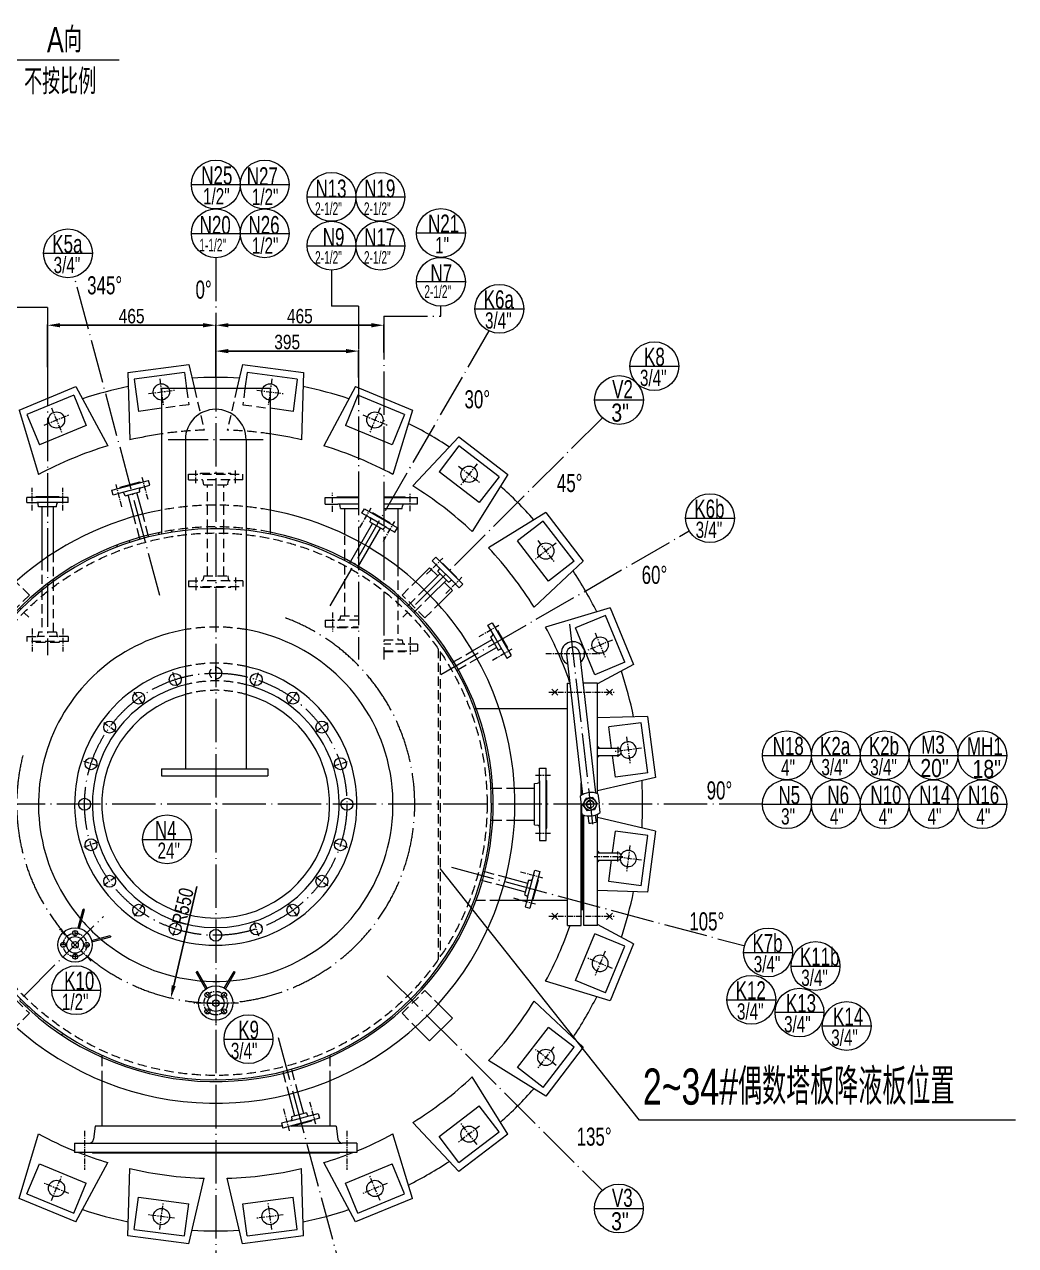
# Model space of a CAD drawing. Header units: millimetres. Extents: x 8160 to 405605, y -30951 to 80400.
# Drawn here: x 32843 to 38322, y 1415 to 8169 of the extents above; entities that cross this region are included whole.
import ezdxf

# ---------------------------------------------------------------- set-up
doc = ezdxf.new("R2010")
doc.units = ezdxf.units.MM
for name, pattern in [('ACAD_ISO04W100', [30.5, 24, -3, 0.5, -3]), ('CENTER', [50.8, 31.75, -6.35, 6.35, -6.35]), ('HIDDEN', [9.525, 6.35, -3.175])]:
    doc.linetypes.add(name, pattern=pattern)
doc.layers.get('0').update_dxf_attribs({"lineweight": 13})
doc.layers.get('Defpoints').update_dxf_attribs({"lineweight": 13})
for name, color, linetype, lineweight in [('bh', 7, 'Continuous', 13), ('CENTER', 1, 'CENTER', 13), ('DIM', 7, 'Continuous', 13), ('HIDDEN', 6, 'HIDDEN', 13), ('narrow', 21, 'Continuous', 13), ('PROFILE', 4, 'Continuous', 15), ('SEE', 2, 'Continuous', 13)]:
    doc.layers.add(name, color=color, linetype=linetype, lineweight=lineweight)
doc.styles.add('HZDX', font='tcc_simp.shx', dxfattribs={"width": 0.8, "height": 80, "bigfont": 'hzdx.shx'})
doc.styles.add('TCC', font='tcc_simp.shx', dxfattribs={"width": 0.75, "bigfont": 'tcc_hzdx.shx'})
doc.dimstyles.new('uni', dxfattribs={"dimtxt": 90, "dimasz": 70, "dimexe": 5, "dimexo": 0.625, "dimgap": 10, "dimtad": 1, "dimdec": 0, "dimdsep": 46, "dimtxsty": 'HZDX', "dimcen": 2.5, "dimadec": 0, "dimazin": 0, "dimtfac": 1, "dimtdec": 0, "dimtmove": 0, "dimatfit": 3, "dimfxl": 0, "dimarcsym": 0})

# ---------------------------------------------------------------- blocks, each defined once
blk = doc.blocks.new('*D693')
at = {"layer": 'Defpoints', "color": 0}
for p in [(33900.2, 3856.2), (33652.1, 2784.6)]:
    blk.add_point(p, dxfattribs=at)
at = {"layer": 'DIM', "color": 0, "lineweight": -2}
blk.add_line((33794.9, 3401.2), (33667.9, 2852.8), dxfattribs=at)
at = {"layer": 'DIM', "color": 0}
blk.add_solid([(33656.5, 2855.4), (33679.3, 2850.1), (33652.1, 2784.6)], dxfattribs=at)
at = {"layer": 'DIM', "color": 0, "insert": (33718.1, 3291.4), "char_height": 80, "attachment_point": 5, "rotation": 76.96446, "style": 'HZDX'}
blk.add_mtext('R550', dxfattribs=at)
blk = doc.blocks.new('*D694')
at = {"layer": 'Defpoints', "color": 0}
for p in [(34690.2, 6362), (33900.2, 6216.2), (34690.2, 6216.2)]:
    blk.add_point(p, dxfattribs=at)
at = {"layer": 'DIM', "color": 0, "lineweight": -2}
for p, q in [((33900.2, 6216.8), (33900.2, 6367)), ((33970.2, 6362), (34620.2, 6362)), ((34690.2, 6216.8), (34690.2, 6367))]:
    blk.add_line(p, q, dxfattribs=at)
at = {"layer": 'DIM', "color": 0}
for points in [[(33970.2, 6373.7), (33970.2, 6350.4), (33900.2, 6362)], [(34620.2, 6373.7), (34620.2, 6350.4), (34690.2, 6362)]]:
    blk.add_solid(points, dxfattribs=at)
at = {"layer": 'DIM', "color": 0, "insert": (34295.2, 6412), "char_height": 80, "attachment_point": 5, "style": 'HZDX'}
blk.add_mtext('395', dxfattribs=at)
blk = doc.blocks.new('*D695')
at = {"layer": 'Defpoints', "color": 0}
for p in [(34830.2, 6505.1), (34830.2, 6353.1), (33900.2, 6216.8)]:
    blk.add_point(p, dxfattribs=at)
at = {"layer": 'DIM', "color": 0, "lineweight": -2}
for p, q in [((33900.2, 6217.5), (33900.2, 6510.1)), ((33970.2, 6505.1), (34760.2, 6505.1)), ((34830.2, 6353.7), (34830.2, 6510.1))]:
    blk.add_line(p, q, dxfattribs=at)
at = {"layer": 'DIM', "color": 0}
for points in [[(33970.2, 6516.8), (33970.2, 6493.4), (33900.2, 6505.1)], [(34760.2, 6516.8), (34760.2, 6493.4), (34830.2, 6505.1)]]:
    blk.add_solid(points, dxfattribs=at)
at = {"layer": 'DIM', "color": 0, "insert": (34365.2, 6555.1), "char_height": 80, "attachment_point": 5, "style": 'HZDX'}
blk.add_mtext('465', dxfattribs=at)
blk = doc.blocks.new('*D696')
at = {"layer": 'Defpoints', "color": 0}
for p in [(32970.2, 6505.1), (32970.2, 6272.8), (33900.2, 6217.5)]:
    blk.add_point(p, dxfattribs=at)
at = {"layer": 'DIM', "color": 0, "lineweight": -2}
for p, q in [((32970.2, 6273.4), (32970.2, 6510.1)), ((33830.2, 6505.1), (33040.2, 6505.1)), ((33900.2, 6218.1), (33900.2, 6510.1))]:
    blk.add_line(p, q, dxfattribs=at)
at = {"layer": 'DIM', "color": 0}
for points in [[(33040.2, 6516.8), (33040.2, 6493.4), (32970.2, 6505.1)], [(33830.2, 6516.8), (33830.2, 6493.4), (33900.2, 6505.1)]]:
    blk.add_solid(points, dxfattribs=at)
at = {"layer": 'DIM', "color": 0, "insert": (33435.2, 6555.1), "char_height": 80, "attachment_point": 5, "style": 'HZDX'}
blk.add_mtext('465', dxfattribs=at)

msp = doc.modelspace()

# ---------------------------------------------------------------- hatches: boundary and pattern name
at = {"layer": 'bh'}
for points in [[(36010.2, 4165.5), (36010.2, 4176.4), (36021.8, 4165.5)], [(36010.2, 4125.5), (36010.2, 4114.5), (36021.8, 4125.5)], [(36010.2, 3587), (36010.2, 3597.9), (36021.8, 3587)], [(36010.2, 3547), (36010.2, 3536), (36021.8, 3547)]]:
    msp.add_hatch(color=7, dxfattribs=at).paths.add_polyline_path(points)

# ---------------------------------------------------------------- linework, layer by layer
at = {"color": 7}
msp.add_line((32793.2, 7972.7), (33365.8, 7972.7), dxfattribs=at)
at = {"layer": 'bh', "color": 7}
for p, q in [((36021.8, 4165.5), (36010.2, 4176.4)), ((36021.8, 4125.5), (36010.2, 4114.5)), ((36021.8, 3587), (36010.2, 3597.9)), ((36021.8, 3547), (36010.2, 3536))]:
    msp.add_line(p, q, dxfattribs=at)
at = {"layer": 'CENTER', "color": 7, "linetype": 'ACAD_ISO04W100', "ltscale": 10}
for p, q in [((33900.2, 6878.6), (33900.2, 833.8)), ((33591, 5010.1), (33118, 6775.6)), ((34540.4, 6810), (34540.4, 6610.6)), ((32970.2, 6602.8), (32408.7, 6602.8)), ((32970.2, 6602.8), (32970.2, 4681.4)), ((34690.2, 6610.6), (34540.4, 6610.6)), ((34690.2, 6610.6), (34690.2, 4657.2)), ((34830.2, 6554.9), (34830.2, 4657.2)), ((34830.2, 6554.9), (35145, 6554.9)), ((35145, 6554.9), (35145, 6610.3)), ((34533.5, 4953.1), (35411.4, 6473.7)), ((31763.1, 5993.4), (32866.2, 4890.2)), ((36037.4, 5993.4), (34934.2, 4890.2)), ((34163.2, 5872.2), (33637.3, 5872.2)), ((35143.8, 4574.2), (36517.7, 5367.4)), ((35856.1, 4852.6), (35982.6, 3745.2)), ((36922.6, 3856.2), (30877.8, 3856.2)), ((35202.8, 3507.2), (36819.6, 3074)), ((31763.1, 1719.1), (33279.1, 3235.1)), ((34848.6, 2907.8), (36037.4, 1719.1)), ((34246, 2565.8), (34682.5, 936.8))]:
    msp.add_line(p, q, dxfattribs=at)
at = {"layer": 'CENTER', "color": 7}
for p, q in [((33527.6, 6127), (33672.4, 6146.1)), ((33590.5, 6208.9), (33609.5, 6064.2)), ((34128.1, 6146.1), (34272.8, 6127)), ((34210, 6208.9), (34190.9, 6064.2)), ((32992.1, 6048.6), (33048, 5913.7)), ((34808.3, 6048.6), (34752.5, 5913.7)), ((32952.6, 5953.2), (33087.5, 6009.1)), ((34713, 6009.1), (34847.8, 5953.2)), ((33790.2, 5632.1), (33790.2, 5702.6)), ((34010.2, 5632.1), (34010.2, 5702.6)), ((35242.5, 5725.4), (35358.3, 5636.5)), ((35344.8, 5738.8), (35255.9, 5623)), ((32885.2, 5480.3), (32885.2, 5606.3)), ((33055.2, 5480.3), (33055.2, 5606.3)), ((33381.6, 5501.8), (33349, 5623.5)), ((33526.5, 5540.6), (33493.9, 5662.3)), ((34545.2, 5472.6), (34545.2, 5577.5)), ((34975.2, 5476.8), (34975.2, 5577.5)), ((34697.1, 5386.5), (34760.1, 5495.6)), ((34827, 5311.5), (34890, 5420.6)), ((35782.8, 5300.8), (35667, 5211.9)), ((35680.5, 5314.3), (35769.4, 5198.5)), ((35066, 5128.1), (35155.2, 5217.2)), ((33790.2, 5110.3), (33790.2, 5039.8)), ((34010.2, 5110.3), (34010.2, 5039.8)), ((35172.1, 5022), (35261.2, 5111.2)), ((34545.2, 4917.2), (34545.2, 4812.2)), ((32885.2, 4827.5), (32885.2, 4701.5)), ((33055.2, 4827.5), (33055.2, 4701.5)), ((35355.5, 4783), (35464.6, 4846)), ((35997.2, 4803.8), (36053.1, 4669)), ((34975.2, 4780.4), (34975.2, 4679.7)), ((36092.6, 4764.3), (35957.7, 4708.5)), ((35430.5, 4653.1), (35539.6, 4716.1)), ((35724.7, 4689.9), (36024.7, 4689.9)), ((33900.2, 4541.9), (33900.2, 4622)), ((33688.3, 4508.4), (33663.6, 4584.5)), ((34112.1, 4508.4), (34136.9, 4584.5)), ((33497.2, 4411), (33450.1, 4475.7)), ((34303.3, 4411), (34350.3, 4475.7)), ((35740.7, 4476.2), (36102.9, 4476.2)), ((33345.5, 4259.3), (33280.7, 4306.3)), ((34455, 4259.3), (34519.7, 4306.3)), ((36171, 4228.8), (36190.1, 4084.1)), ((36252.9, 4166), (36108.2, 4146.9)), ((36122.2, 4173), (36122.2, 4117.9)), ((33248.1, 4068.1), (33171.9, 4092.9)), ((34552.4, 4068.1), (34628.5, 4092.9)), ((35668.7, 4016.2), (35751.4, 4016.2)), ((33214.5, 3856.2), (33134.5, 3856.2)), ((34585.9, 3856.2), (34666, 3856.2)), ((35945, 3853.2), (35994.7, 3859.3)), ((35668.7, 3696.2), (35751.4, 3696.2)), ((33248.1, 3644.3), (33171.9, 3619.6)), ((34552.4, 3644.3), (34628.5, 3619.6)), ((36122.2, 3539.4), (36122.2, 3594.6)), ((36190.1, 3628.4), (36171, 3483.6)), ((35991.4, 3567), (36149.8, 3567)), ((36252.9, 3546.5), (36108.2, 3565.5)), ((33345.5, 3453.2), (33280.7, 3406.1)), ((34455, 3453.2), (34519.7, 3406.1)), ((35584.6, 3482.5), (35706.3, 3449.9)), ((35545.8, 3337.6), (35667.5, 3305)), ((33497.2, 3301.5), (33450.1, 3236.7)), ((34303.3, 3301.5), (34350.3, 3236.7)), ((33688.3, 3204.1), (33663.6, 3127.9)), ((34112.1, 3204.1), (34136.9, 3127.9)), ((35740.7, 3236.2), (36102.9, 3236.2)), ((33211.8, 2989), (33033, 3167.8)), ((33122.4, 3126.7), (33122.4, 3162)), ((33900.2, 3170.5), (33900.2, 3090.5)), ((33074.1, 3078.4), (33038.8, 3078.4)), ((33170.7, 3078.4), (33206, 3078.4)), ((36053.1, 3043.5), (35997.2, 2908.6)), ((33122.4, 3030.1), (33122.4, 2994.8)), ((36092.6, 2948.1), (35957.7, 3004)), ((33900.2, 2882.7), (33900.2, 2629.8)), ((33866.1, 2790.4), (33841.1, 2815.3)), ((33934.4, 2790.4), (33959.3, 2815.3)), ((34026.7, 2756.2), (33773.8, 2756.2)), ((33866.1, 2722.1), (33841.1, 2697.1)), ((33934.4, 2722.1), (33959.3, 2697.1)), ((35782.8, 2411.6), (35667, 2500.5)), ((35769.4, 2514), (35680.5, 2398.2)), ((34273.9, 2171.8), (34306.5, 2050.1)), ((34418.8, 2210.6), (34451.4, 2088.9)), ((33175.2, 2049.7), (33175.2, 1834.3)), ((34625.2, 2049.7), (34625.2, 1834.3)), ((35358.3, 2075.9), (35242.5, 1987.1)), ((35344.8, 1973.6), (35255.9, 2089.4)), ((33087.5, 1703.4), (32952.6, 1759.2)), ((32992.1, 1663.9), (33048, 1798.7)), ((34847.8, 1759.2), (34713, 1703.4)), ((34808.3, 1663.9), (34752.5, 1798.7)), ((33590.5, 1503.5), (33609.5, 1648.3)), ((34210, 1503.5), (34190.9, 1648.3)), ((33672.4, 1566.4), (33527.6, 1585.4)), ((34272.8, 1585.4), (34128.1, 1566.4))]:
    msp.add_line(p, q, dxfattribs=at)
at = {"layer": 'CENTER', "color": 7, "linetype": 'ACAD_ISO04W100', "ltscale": 10}
msp.add_circle((33900.2, 3856.2), 725, dxfattribs=at)
at = {"layer": 'CENTER', "color": 7}
for centre in [(33122.4, 3078.4), (33900.2, 2756.2)]:
    msp.add_circle(centre, 65, dxfattribs=at)
at = {"layer": 'CENTER', "color": 7, "linetype": 'ACAD_ISO04W100', "ltscale": 10}
msp.add_arc((33900.2, 3856.2), 1100, 165.81957, 69.51268, dxfattribs=at)
at = {"layer": 'HIDDEN', "color": 7, "ltscale": 8}
for p, q in [((33738.8, 6154.9), (33750.6, 6065.6)), ((33782.7, 6154.9), (33836.7, 5925.2)), ((34017.7, 6154.9), (33963.8, 5925.2)), ((34061.6, 6154.9), (34049.9, 6065.6)), ((33750.6, 6065.6), (33600.2, 6045.8)), ((34049.9, 6065.6), (34200.2, 6045.8)), ((33750.2, 5682.2), (34050.2, 5682.2)), ((33750.2, 5650.2), (33750.2, 5682.2)), ((33816.2, 5686.2), (33984.2, 5686.2)), ((33816.2, 5682.2), (33816.2, 5686.2)), ((33984.2, 5682.2), (33984.2, 5686.2)), ((34050.2, 5650.2), (34050.2, 5682.2)), ((33750.2, 5650.2), (33821.4, 5650.2)), ((33979.1, 5650.2), (33821.4, 5650.2)), ((33833.7, 5622.2), (33831.3, 5641.4)), ((33833.7, 5622.2), (33966.8, 5622.2)), ((33855.2, 5379.6), (33855.2, 5622.2)), ((33945.2, 5379.6), (33945.2, 5622.2)), ((33966.8, 5622.2), (33969.1, 5641.4)), ((34050.2, 5650.2), (33979.1, 5650.2)), ((33479.1, 5331.3), (33448, 5447.2)), ((33527.4, 5344.2), (33496.3, 5460.1)), ((33855.2, 5120.2), (33855.2, 5379.6)), ((33945.2, 5120.2), (33945.2, 5379.6)), ((34614.2, 5213.9), (34614.2, 5348.2)), ((32938.2, 5201.7), (32938.2, 5051.1)), ((33002.2, 5245.2), (33002.2, 5099.9)), ((34614.2, 4897.6), (34614.2, 5202.6)), ((34906.2, 5169.1), (34906.2, 5014.3)), ((32869.8, 5012.5), (32795.3, 5087)), ((33002.2, 5087.5), (33002.2, 4807.5)), ((33750.2, 5092.2), (33821.4, 5092.2)), ((33750.2, 5092.2), (33750.2, 5060.2)), ((33979.1, 5092.2), (33821.4, 5092.2)), ((33833.7, 5120.2), (33831.3, 5101)), ((33833.7, 5120.2), (33966.8, 5120.2)), ((33966.8, 5120.2), (33969.1, 5101)), ((34050.2, 5092.2), (33979.1, 5092.2)), ((34050.2, 5092.2), (34050.2, 5060.2)), ((34930.7, 5012.5), (35006.6, 5088.4)), ((32869.8, 5012.5), (32743.9, 4886.7)), ((32938.2, 5038.2), (32938.2, 4807.5)), ((33750.2, 5060.2), (34050.2, 5060.2)), ((33816.2, 5060.2), (33816.2, 5056.2)), ((33816.2, 5056.2), (33984.2, 5056.2)), ((33984.2, 5060.2), (33984.2, 5056.2)), ((34906.2, 5001), (34906.2, 4765)), ((35056.5, 4886.7), (34930.7, 5012.5)), ((34967.1, 4958.5), (35052, 5043.3)), ((35002.5, 4923.1), (35087.3, 5008)), ((35056.5, 4886.7), (35132.4, 4962.6)), ((34505.2, 4873.6), (34575.6, 4873.6)), ((34505.2, 4873.6), (34505.2, 4837.6)), ((34690.2, 4873.6), (34575.6, 4873.6)), ((34589.2, 4897.6), (34690.2, 4897.6)), ((32921.2, 4807.5), (32919.1, 4790.6)), ((33019.3, 4807.5), (32921.2, 4807.5)), ((33019.3, 4807.5), (33021.4, 4790.6)), ((34505.2, 4837.6), (34690.2, 4837.6)), ((34572.2, 4837.6), (34572.2, 4833.6)), ((34572.2, 4833.6), (34690.2, 4833.6)), ((32855.2, 4783.5), (32855.2, 4755.5)), ((32855.2, 4783.5), (32911.1, 4783.5)), ((33085.2, 4755.5), (32855.2, 4755.5)), ((32905.2, 4755.5), (32905.2, 4751.5)), ((33035.2, 4751.5), (32905.2, 4751.5)), ((33029.3, 4783.5), (32911.1, 4783.5)), ((33085.2, 4783.5), (33029.3, 4783.5)), ((33035.2, 4755.5), (33035.2, 4751.5)), ((33085.2, 4783.5), (33085.2, 4755.5)), ((34830.2, 4765), (34931.3, 4765)), ((34944.8, 4741), (34830.2, 4741)), ((34931.3, 4765), (34932.9, 4751.5)), ((35015.2, 4741), (34944.8, 4741)), ((35015.2, 4741), (35015.2, 4705)), ((34830.2, 4705), (35015.2, 4705)), ((34830.2, 4701), (34948.2, 4701)), ((35130.2, 4714.8), (35130.2, 2997.7)), ((35140.2, 4700.3), (35140.2, 3012.2)), ((35216, 4644.8), (35320, 4704.8)), ((35241, 4601.5), (35345, 4661.5)), ((35431.6, 3945.2), (35551.6, 3945.2)), ((35431.6, 3767.2), (35551.8, 3767.2)), ((35388.2, 3483.4), (35504.1, 3452.3)), ((35375.3, 3435.1), (35491.2, 3404)), ((35339.8, 3326.2), (35467, 3326.2)), ((32743.9, 2825.8), (32869.8, 2699.9)), ((34930.7, 2699.9), (35056.5, 2825.8)), ((35056.5, 2825.8), (35131, 2751.3)), ((32869.8, 2699.9), (32793.9, 2624)), ((34930.7, 2699.9), (35005.1, 2625.4)), ((33270.2, 2457.6), (33270.2, 2326.9)), ((34530.2, 2457.6), (34530.2, 2326.9)), ((34273, 2368.2), (34304.1, 2252.3)), ((34321.3, 2381.2), (34352.4, 2265.2))]:
    msp.add_line(p, q, dxfattribs=at)
at = {"layer": 'HIDDEN', "color": 7}
for p, q in [((34589.2, 4897.6), (34587.5, 4884.1)), ((34948.2, 4705), (34948.2, 4701))]:
    msp.add_line(p, q, dxfattribs=at)
at = {"layer": 'HIDDEN', "color": 7, "ltscale": 8}
for centre, radius in [((33900.2, 3856.2), 1500), ((33900.2, 4581.2), 33)]:
    msp.add_circle(centre, radius, dxfattribs=at)
for centre, radius, start, end in [((33900.2, 3856.2), 2069.9, 91.75936, 98.33338), ((33900.2, 3856.2), 2069.9, 81.66662, 88.24064), ((33821.4, 5640.2), 10, 7, 90), ((33979.1, 5640.2), 10, 90, 173), ((33900.2, 3856.2), 1654, 79.55022, 100.45006), ((33900.2, 3856.2), 1534, 78.72214, 101.27786), ((33900.2, 3856.2), 980, 80.12911, 99.87089), ((32911.1, 4791.5), 8, 270, 353), ((33029.3, 4791.5), 8, 187, 270), ((34944.8, 4753), 12, 187, 270), ((33900.2, 3856.2), 780, 77.53049, 102.43809), ((33900.2, 3856.2), 682, 75.54663, 104.2607), ((33900.2, 3856.2), 630, 74.39597, 105.46601)]:
    msp.add_arc(centre, radius, start, end, dxfattribs=at)
at = {"layer": 'HIDDEN', "color": 7}
for centre, radius, start, end in [((33821.4, 5102.2), 10, 270, 353), ((33979.1, 5102.2), 10, 187, 270), ((34575.6, 4885.6), 12, 270, 353)]:
    msp.add_arc(centre, radius, start, end, dxfattribs=at)
at = {"layer": 'narrow', "color": 7}
msp.add_arc((35969.9, 3856.2), 22, 7, 277, dxfattribs=at)
at = {"layer": 'PROFILE', "color": 7}
for p, q in [((33414.5, 6243.2), (33751.6, 6287.6)), ((33751.6, 6287.6), (33782.7, 6154.9)), ((34048.9, 6287.6), (34017.7, 6154.9)), ((34048.9, 6287.6), (34385.9, 6243.2)), ((33414.5, 6243.2), (33426.1, 5871.1)), ((33727.1, 6244), (33449.5, 6207.5)), ((33727.1, 6244), (33738.8, 6154.9)), ((34073.4, 6244), (34061.6, 6154.9)), ((34351, 6207.5), (34073.4, 6244)), ((34385.9, 6243.2), (34374.3, 5871.1)), ((32813.2, 6036.2), (33127.4, 6166.3)), ((33127.4, 6166.3), (33303.3, 5838.2)), ((33449.5, 6207.5), (33473, 6029)), ((33600.2, 6154.9), (33600.2, 5350.4)), ((34200.2, 6154.9), (33600.2, 6154.9)), ((34200.2, 6154.9), (34200.2, 5350.4)), ((34351, 6207.5), (34327.5, 6029)), ((34673.1, 6166.3), (34497.1, 5838.2)), ((34673.1, 6166.3), (34987.2, 6036.2)), ((33114.9, 6117.9), (32856.3, 6010.7)), ((33114.9, 6117.9), (33183.8, 5951.6)), ((34685.5, 6117.9), (34616.6, 5951.6)), ((34944.2, 6010.7), (34685.5, 6117.9)), ((32813.2, 6036.2), (32920.8, 5679.8)), ((32856.3, 6010.7), (32925.1, 5844.4)), ((33600.2, 6045.8), (33473, 6029)), ((34327.5, 6029), (34200.2, 6045.8)), ((34944.2, 6010.7), (34875.3, 5844.4)), ((34987.2, 6036.2), (34879.7, 5679.8)), ((33183.8, 5951.6), (32925.1, 5844.4)), ((34875.3, 5844.4), (34616.6, 5951.6)), ((35244.6, 5887.6), (34989.7, 5616.2)), ((35244.6, 5887.6), (35514.4, 5680.6)), ((33732.2, 5872.2), (33732.2, 4052.7)), ((34068.2, 5872.2), (34068.2, 4052.7)), ((35244.1, 5837.6), (35134.5, 5694.8)), ((35466.2, 5667.1), (35244.1, 5837.6)), ((35356.6, 5524.3), (35134.5, 5694.8)), ((35514.4, 5680.6), (35318.2, 5364.1)), ((33326.2, 5592.8), (33529, 5647.2)), ((33372.5, 5609.4), (33480.7, 5638.4)), ((33373.5, 5605.5), (33372.5, 5609.4)), ((33485.2, 5606.4), (33384.6, 5579.5)), ((33481.7, 5634.5), (33480.7, 5638.4)), ((33485.2, 5606.4), (33536.3, 5620.1)), ((33536.3, 5620.1), (33529, 5647.2)), ((35466.2, 5667.1), (35356.6, 5524.3)), ((33085.2, 5552.2), (32855.2, 5552.2)), ((32855.2, 5524.2), (32855.2, 5552.2)), ((33035.2, 5556.2), (32905.2, 5556.2)), ((32905.2, 5552.2), (32905.2, 5556.2)), ((33035.2, 5552.2), (33035.2, 5556.2)), ((33085.2, 5524.2), (33085.2, 5552.2)), ((33333.4, 5565.8), (33326.2, 5592.8)), ((33384.6, 5579.5), (33333.4, 5565.8)), ((33398.9, 5562.6), (33394, 5574.7)), ((33398.9, 5562.6), (33481.1, 5584.6)), ((33448, 5447.2), (33415.9, 5567.2)), ((33496.3, 5460.1), (33464.2, 5580.1)), ((33481.1, 5584.6), (33479.3, 5597.6)), ((34505.2, 5552.2), (34690.2, 5552.2)), ((34505.2, 5516.2), (34505.2, 5552.2)), ((34572.2, 5556.2), (34690.2, 5556.2)), ((34572.2, 5552.2), (34572.2, 5556.2)), ((34830.2, 5556.2), (34948.2, 5556.2)), ((34830.2, 5552.2), (35015.2, 5552.2)), ((34948.2, 5552.2), (34948.2, 5556.2)), ((35015.2, 5516.2), (35015.2, 5552.2)), ((32855.2, 5524.2), (32911.1, 5524.2)), ((33029.3, 5524.2), (32911.1, 5524.2)), ((32921.2, 5500.2), (32919.1, 5517.2)), ((33019.3, 5500.2), (32921.2, 5500.2)), ((32938.2, 5500.2), (32938.2, 5201.7)), ((33002.2, 5500.2), (33002.2, 5245.2)), ((33019.3, 5500.2), (33021.4, 5517.2)), ((33085.2, 5524.2), (33029.3, 5524.2)), ((34505.2, 5516.2), (34575.6, 5516.2)), ((34690.2, 5516.2), (34575.6, 5516.2)), ((34589.2, 5492.2), (34587.5, 5505.7)), ((34589.2, 5492.2), (34690.2, 5492.2)), ((34614.2, 5347.4), (34614.2, 5492.2)), ((34708.3, 5465.8), (34722.3, 5490.1)), ((34722.3, 5490.1), (34904.2, 5385.1)), ((34944.8, 5516.2), (34830.2, 5516.2)), ((34830.2, 5492.2), (34931.3, 5492.2)), ((34906.2, 5492.2), (34906.2, 5169.1)), ((34931.3, 5492.2), (34932.9, 5505.7)), ((35015.2, 5516.2), (34944.8, 5516.2)), ((35724.6, 5470.4), (35408.1, 5274.2)), ((35724.6, 5470.4), (35931.6, 5200.6)), ((34640.5, 5188.4), (34767.6, 5408.5)), ((34754.1, 5439.4), (34708.3, 5465.8)), ((34752.4, 5417.3), (34757.5, 5429.3)), ((34752.4, 5417.3), (34826.1, 5374.7)), ((34844.3, 5387.3), (34754.1, 5439.4)), ((34764.7, 5465.6), (34766.7, 5469)), ((34766.7, 5469), (34863.7, 5413)), ((34861.7, 5409.6), (34863.7, 5413)), ((35711.1, 5422.2), (35568.3, 5312.7)), ((35881.6, 5200.1), (35711.1, 5422.2)), ((33530, 5334.6), (33527.4, 5344.2)), ((33589.9, 5348.3), (33581.5, 5356.7)), ((33661.6, 5361.4), (33652.9, 5370.2)), ((34683.8, 5163.4), (34810.9, 5383.5)), ((34826.1, 5374.7), (34833.9, 5385.2)), ((34844.3, 5387.3), (34890.2, 5360.8)), ((34890.2, 5360.8), (34904.2, 5385.1)), ((33354.2, 5279.1), (33357.4, 5291)), ((33422.9, 5303.5), (33426, 5315.1)), ((33481.7, 5321.6), (33479.1, 5331.3)), ((35738.8, 5090.5), (35568.3, 5312.7)), ((34614.2, 5202.6), (34614.2, 5213.9)), ((35097.3, 5201.8), (35117.1, 5221.6)), ((35134.8, 5164.4), (35097.3, 5201.8)), ((35117.1, 5221.6), (35265.6, 5073.1)), ((35931.6, 5200.6), (35660.2, 4945.7)), ((35005.1, 5087), (35082.5, 5164.4)), ((35082.5, 5164.4), (35127.7, 5119.1)), ((35127.4, 5143.5), (35135.4, 5153.8)), ((35127.4, 5143.5), (35187.5, 5083.4)), ((35208.4, 5090.8), (35134.8, 5164.4)), ((35151.8, 5187), (35154.6, 5189.8)), ((35154.6, 5189.8), (35233.8, 5110.6)), ((35881.6, 5200.1), (35738.8, 5090.5)), ((33002.2, 5099.9), (33002.2, 5087.5)), ((35052, 5043.3), (35139.8, 5131.1)), ((35087.3, 5008), (35175.1, 5095.8)), ((35163.1, 5083.7), (35208.4, 5038.5)), ((35187.5, 5083.4), (35197.8, 5091.4)), ((35208.4, 5090.8), (35245.8, 5053.3)), ((35231, 5107.8), (35233.8, 5110.6)), ((35245.8, 5053.3), (35265.6, 5073.1)), ((32938.2, 5051.1), (32938.2, 5038.2)), ((34906.2, 5014.3), (34906.2, 5001)), ((35131, 4961.1), (35208.4, 5038.5)), ((34960, 4951.4), (34967.1, 4958.5)), ((36080.2, 4943.2), (35723.8, 4835.7)), ((36080.2, 4943.2), (36210.3, 4629.1)), ((34995.4, 4916), (35002.4, 4923.1)), ((36054.7, 4900.2), (35888.4, 4831.3)), ((36161.9, 4641.5), (36054.7, 4900.2)), ((35404.8, 4846.2), (35429.1, 4860.2)), ((35431.3, 4800.3), (35404.8, 4846.2)), ((35429.1, 4860.2), (35534.1, 4678.3)), ((35483.4, 4710.1), (35431.3, 4800.3)), ((35453.6, 4817.7), (35457, 4819.7)), ((35457, 4819.7), (35513, 4722.7)), ((35995.6, 4572.6), (35888.4, 4831.3)), ((35320, 4704.8), (35427.5, 4766.9)), ((35418.7, 4782.1), (35429.2, 4789.9)), ((35418.7, 4782.1), (35461.3, 4708.4)), ((35344.9, 4661.5), (35452.5, 4723.6)), ((35461.3, 4708.4), (35473.3, 4713.5)), ((35483.4, 4710.1), (35509.8, 4664.3)), ((35509.6, 4720.7), (35513, 4722.7)), ((35509.8, 4664.3), (35534.1, 4678.3)), ((35838.9, 4685.8), (35927.6, 3909.9)), ((35910.5, 4694), (35999.1, 3918.3)), ((35207.4, 4639.8), (35216, 4644.7)), ((35232.4, 4596.5), (35241, 4601.5)), ((36161.9, 4641.5), (35995.6, 4572.6)), ((36210.3, 4629.1), (36010.2, 4521.7)), ((35844.2, 3186.2), (35844.2, 4526.2)), ((35844.2, 4526.2), (35857.2, 4526.2)), ((36010.2, 4526.2), (35929.6, 4526.2)), ((36010.2, 3914.9), (36010.2, 4526.2)), ((35791.9, 4459.2), (35758, 4493.2)), ((35791.9, 4493.2), (35758, 4459.2)), ((36093.6, 4459.2), (36059.7, 4493.2)), ((36093.6, 4493.2), (36059.7, 4459.2)), ((35329.1, 4386.2), (35844.2, 4386.2)), ((36287.2, 4341.9), (36010.2, 4333.3)), ((36287.2, 4341.9), (36331.6, 4004.9)), ((36251.5, 4307), (36073, 4283.5)), ((36088.6, 4165.5), (36073, 4283.5)), ((36288, 4029.4), (36251.5, 4307)), ((36010.2, 4165.5), (36122.2, 4165.5)), ((36010.2, 4125.5), (36122.2, 4125.5)), ((36109.6, 4005.9), (36093.8, 4125.5)), ((33600.3, 4052.2), (34188.7, 4052.2)), ((33600.3, 4052.2), (33600.3, 4012.7)), ((34188.7, 4052.2), (34188.7, 4012.7)), ((35690.2, 3984.8), (35690.2, 4056.2)), ((35690.2, 4056.2), (35726.2, 4056.2)), ((35726.2, 3656.2), (35726.2, 4056.2)), ((33600.3, 4012.7), (34188.7, 4012.7)), ((35690.2, 3984.8), (35690.2, 3727.6)), ((35726.2, 3988.2), (35730.2, 3988.2)), ((35730.2, 3724.2), (35730.2, 3988.2)), ((36331.6, 4004.9), (36010.2, 3929.4)), ((36288, 4029.4), (36109.6, 4005.9)), ((35421.6, 3945.2), (35431.6, 3945.2)), ((35551.8, 3945.2), (35662.2, 3945.2)), ((35662.2, 3970.8), (35679.7, 3972.9)), ((35662.2, 3741.7), (35662.2, 3970.8)), ((35920.2, 3905.7), (35920.2, 3974.3)), ((35924.2, 3908.1), (35924.2, 3939.3)), ((35914, 3901.6), (35920.3, 3850.1)), ((35920.2, 3186.2), (35920.2, 3850.9)), ((35926.6, 3798.7), (35920.3, 3850.1)), ((35924.2, 3274.2), (35924.2, 3856.2)), ((35930.2, 3851.3), (35945.9, 3888.2)), ((35930.2, 3851.3), (35954.3, 3819.4)), ((35985.6, 3893), (35945.9, 3888.2)), ((36009.6, 3861.1), (35985.6, 3893)), ((36009.6, 3861.1), (35994, 3824.3)), ((36013.2, 3913.8), (36019.6, 3862.3)), ((36025.9, 3810.8), (36019.6, 3862.3)), ((35930.2, 3274.2), (35930.2, 3797.3)), ((35934.2, 3186.2), (35934.2, 3796)), ((35994, 3824.3), (35954.3, 3819.4)), ((35957.7, 3791.5), (35962.6, 3752.2)), ((35997.4, 3796.4), (36002.3, 3757.1)), ((36010.2, 3186.2), (36010.2, 3801.5)), ((36331.6, 3707.6), (36010.2, 3783)), ((35421.6, 3767.2), (35431.6, 3767.2)), ((35551.8, 3767.2), (35662.2, 3767.2)), ((35662.2, 3741.7), (35679.7, 3739.5)), ((35690.2, 3727.6), (35690.2, 3656.2)), ((35726.2, 3724.2), (35730.2, 3724.2)), ((35690.2, 3656.2), (35726.2, 3656.2)), ((36094, 3588.5), (36109.6, 3706.6)), ((36288, 3683.1), (36109.6, 3706.6)), ((36251.5, 3405.5), (36288, 3683.1)), ((36331.6, 3707.6), (36287.2, 3370.5)), ((36010.2, 3587), (36122.2, 3587)), ((36010.2, 3547), (36122.2, 3547)), ((36073, 3429), (36088.8, 3548.5)), ((35378.6, 3486), (35388.2, 3483.4)), ((35501.3, 3453.1), (35624.1, 3420.2)), ((35691.2, 3485), (35636.8, 3282.2)), ((35650.4, 3441.2), (35664.1, 3492.3)), ((35664.1, 3492.3), (35691.2, 3485)), ((35365.6, 3437.7), (35375.3, 3435.1)), ((35491.2, 3404), (35611.2, 3371.9)), ((35628.6, 3437.1), (35606.6, 3354.9)), ((35623.5, 3340.6), (35650.4, 3441.2)), ((35628.6, 3437.1), (35641.6, 3435.3)), ((35682.4, 3436.7), (35653.4, 3328.5)), ((35678.5, 3437.7), (35682.4, 3436.7)), ((36287.2, 3370.5), (36010.2, 3379.1)), ((36251.5, 3405.5), (36073, 3429)), ((35466.3, 3326.2), (35844.2, 3326.2)), ((35606.6, 3354.9), (35618.7, 3350)), ((35623.5, 3340.6), (35609.8, 3289.4)), ((35649.5, 3329.5), (35653.4, 3328.5)), ((33139.2, 3171.9), (33166.9, 3275.5)), ((33147, 3170.2), (33174.7, 3273.4)), ((33174.7, 3273.4), (33166.9, 3275.5)), ((35609.8, 3289.4), (35636.8, 3282.2)), ((35791.9, 3253.2), (35758, 3219.2)), ((35791.9, 3219.2), (35758, 3253.2)), ((35920.2, 3274.2), (35924.2, 3274.2)), ((35924.2, 3274.2), (35930.2, 3274.2)), ((35930.2, 3274.2), (35934.2, 3274.2)), ((36093.6, 3253.2), (36059.7, 3219.2)), ((36093.6, 3219.2), (36059.7, 3253.2)), ((35844.2, 3186.2), (35920.2, 3186.2)), ((36010.2, 3186.2), (35934.2, 3186.2)), ((36210.3, 3083.4), (36010.2, 3190.7)), ((33214.2, 3103), (33317.4, 3130.7)), ((33215.9, 3095.2), (33319.5, 3122.9)), ((33317.4, 3130.7), (33319.5, 3122.9)), ((35888.4, 2881.1), (35995.6, 3139.8)), ((36161.9, 3070.9), (35995.6, 3139.8)), ((36054.7, 2812.3), (36161.9, 3070.9)), ((36210.3, 3083.4), (36080.2, 2769.2)), ((33799.3, 2931.1), (33792.3, 2927.1)), ((33846, 2834.2), (33792.3, 2927.1)), ((33852.7, 2838.5), (33799.3, 2931.1)), ((33947.7, 2838.5), (34001.2, 2931.1)), ((33954.5, 2834.2), (34008.1, 2927.1)), ((34001.2, 2931.1), (34008.1, 2927.1)), ((36080.2, 2769.2), (35723.8, 2876.8)), ((36054.7, 2812.3), (35888.4, 2881.1)), ((35131, 2751.3), (35208.4, 2673.9)), ((35931.6, 2511.8), (35660.2, 2766.7)), ((35208.4, 2673.9), (35082.5, 2548.1)), ((33048.6, 2580.3), (33055.8, 2587.5)), ((35005.1, 2625.4), (35082.5, 2548.1)), ((35568.3, 2399.8), (35738.8, 2621.9)), ((35881.6, 2512.3), (35738.8, 2621.9)), ((35711.1, 2290.2), (35881.6, 2512.3)), ((35931.6, 2511.8), (35724.6, 2242.1)), ((33270.2, 2468.5), (33270.2, 2457.6)), ((34530.2, 2468.5), (34530.2, 2457.6)), ((35724.6, 2242.1), (35408.1, 2438.2)), ((34270.5, 2377.9), (34273.1, 2368.2)), ((34318.8, 2390.8), (34321.3, 2381.2)), ((35711.1, 2290.2), (35568.3, 2399.8)), ((33270.2, 2326.9), (33270.2, 2076.2)), ((34530.2, 2326.9), (34530.2, 2076.2)), ((35514.4, 2031.9), (35318.2, 2348.3)), ((34304.1, 2252.3), (34336.2, 2132.3)), ((34352.4, 2265.2), (34384.5, 2145.3)), ((35134.5, 2017.7), (35356.6, 2188.1)), ((35466.2, 2045.3), (35356.6, 2188.1)), ((34315.3, 2106), (34264.2, 2092.3)), ((34474.2, 2119.6), (34271.4, 2065.3)), ((34315.3, 2106), (34415.9, 2133)), ((34401.5, 2149.8), (34319.3, 2127.8)), ((34319.3, 2127.8), (34321.1, 2114.8)), ((34427.9, 2103.1), (34319.8, 2074.1)), ((34401.5, 2149.8), (34406.4, 2137.7)), ((34415.9, 2133), (34467, 2146.7)), ((34426.9, 2106.9), (34427.9, 2103.1)), ((34467, 2146.7), (34474.2, 2119.6)), ((35244.6, 1824.9), (34989.7, 2096.2)), ((32813.2, 1676.2), (32920.8, 2032.7)), ((33233.8, 2076.2), (33224.8, 2003.3)), ((34268.5, 2076.2), (33233.8, 2076.2)), ((34264.2, 2092.3), (34271.4, 2065.3)), ((34318.7, 2077.9), (34319.8, 2074.1)), ((34566.7, 2076.2), (34327.7, 2076.2)), ((34566.7, 2076.2), (34575.6, 2003.3)), ((34987.2, 1676.2), (34879.7, 2032.7)), ((35244.1, 1874.9), (35466.2, 2045.3)), ((35514.4, 2031.9), (35244.6, 1824.9)), ((33120.2, 1982.2), (33120.2, 1930.2)), ((33120.2, 1982.2), (33201, 1982.2)), ((33201, 1982.2), (34599.5, 1982.2)), ((34680.2, 1982.2), (34599.5, 1982.2)), ((34680.2, 1982.2), (34680.2, 1930.2)), ((35244.1, 1874.9), (35134.5, 2017.7)), ((34680.2, 1930.2), (33120.2, 1930.2)), ((33218.2, 1930.2), (33218.2, 1926.2)), ((34582.2, 1926.2), (33218.2, 1926.2)), ((34582.2, 1930.2), (34582.2, 1926.2)), ((32856.3, 1701.7), (32925.1, 1868)), ((32925.1, 1868), (33183.8, 1760.9)), ((33127.4, 1546.1), (33303.3, 1874.2)), ((33414.5, 1469.2), (33426.1, 1841.3)), ((34385.9, 1469.2), (34374.3, 1841.3)), ((34673.1, 1546.1), (34497.1, 1874.2)), ((34616.6, 1760.9), (34875.3, 1868)), ((34944.2, 1701.7), (34875.3, 1868)), ((33114.9, 1594.6), (33183.8, 1760.9)), ((33751.6, 1424.8), (33836.7, 1787.3)), ((34048.9, 1424.8), (33963.8, 1787.3)), ((34685.5, 1594.6), (34616.6, 1760.9)), ((32856.3, 1701.7), (33114.9, 1594.6)), ((34685.5, 1594.6), (34944.2, 1701.7)), ((33127.4, 1546.1), (32813.2, 1676.2)), ((33449.5, 1504.9), (33473, 1683.4)), ((33473, 1683.4), (33750.6, 1646.9)), ((33727.1, 1468.4), (33750.6, 1646.9)), ((34049.9, 1646.9), (34327.5, 1683.4)), ((34073.4, 1468.4), (34049.9, 1646.9)), ((34351, 1504.9), (34327.5, 1683.4)), ((34987.2, 1676.2), (34673.1, 1546.1)), ((33449.5, 1504.9), (33727.1, 1468.4)), ((34073.4, 1468.4), (34351, 1504.9)), ((33751.6, 1424.8), (33414.5, 1469.2)), ((34385.9, 1469.2), (34048.9, 1424.8))]:
    msp.add_line(p, q, dxfattribs=at)
for centre, radius in [((33600, 6136.5), 45), ((34200.4, 6136.5), 45), ((33020, 5981.1), 45), ((34780.4, 5981.1), 45), ((35300.4, 5680.9), 45), ((35724.9, 5256.4), 45), ((36025.1, 4736.4), 45), ((33676.2, 4545.7), 33), ((34124.3, 4545.7), 33), ((33474.1, 4442.8), 33), ((34326.4, 4442.8), 33), ((33313.7, 4282.4), 33), ((34486.8, 4282.4), 33), ((33210.7, 4080.3), 33), ((34589.7, 4080.3), 33), ((33175.2, 3856.2), 33), ((34625.2, 3856.2), 33), ((35969.9, 3856.2), 34.6), ((35969.9, 3856.2), 20), ((33210.7, 3632.2), 33), ((34589.7, 3632.2), 33), ((33313.7, 3430.1), 33), ((34486.8, 3430.1), 33), ((33474.1, 3269.7), 33), ((34326.4, 3269.7), 33), ((33676.2, 3166.7), 33), ((34124.3, 3166.7), 33), ((33122.4, 3078.4), 95), ((33122.4, 3078.4), 46), ((33122.4, 3143.4), 14), ((33900.2, 3131.2), 33), ((33057.4, 3078.4), 14), ((33122.4, 3078.4), 18), ((33187.4, 3078.4), 14), ((33122.4, 3013.4), 14), ((33900.2, 2756.2), 95), ((33854.3, 2802.2), 14), ((33900.2, 2756.2), 46), ((33900.2, 2756.2), 18), ((33946.2, 2802.2), 14), ((33854.3, 2710.3), 14), ((33946.2, 2710.3), 14), ((35724.9, 2456.1), 45), ((35300.4, 2031.5), 45), ((33020, 1731.3), 45), ((34780.4, 1731.3), 45), ((33600, 1575.9), 45), ((34200.4, 1575.9), 45)]:
    msp.add_circle(centre, radius, dxfattribs=at)
for centre, radius, start, end in [((33900.2, 3856.2), 2360, 86.81753, 93.18247), ((33900.2, 3856.2), 2360, 101.81753, 108.18247), ((33900.2, 3856.2), 2360, 71.81753, 78.18247), ((33900.2, 5872.2), 168, 0, 180), ((33900.2, 3856.2), 2360, 56.81753, 63.18247), ((33900.2, 3856.2), 2069.9, 98.34694, 103.24064), ((33900.2, 3856.2), 2069.9, 76.75936, 81.66662), ((33900.2, 3856.2), 2069.9, 106.75936, 118.24064), ((33900.2, 3856.2), 2069.9, 61.75936, 73.24064), ((33487.2, 5598.7), 8, 105, 188), ((33900.2, 3856.2), 2069.9, 46.75936, 58.24064), ((33900.2, 3856.2), 2360, 41.81753, 48.18247), ((33386.6, 5571.7), 8, 22, 105), ((33900.2, 3856.2), 1654, 100.45006, 225), ((32911.1, 5516.2), 8, 7, 90), ((33029.3, 5516.2), 8, 90, 173), ((33900.2, 3856.2), 1654, 30, 79.54994), ((34575.6, 5504.2), 12, 7, 90), ((34944.8, 5504.2), 12, 90, 173), ((34750.1, 5432.4), 8, 337, 60), ((33900.2, 3856.2), 1524, 231.33493, 218.67107), ((33900.2, 3856.2), 1534, 101.26348, 171.51632), ((33900.2, 3856.2), 1534, 30, 78.72214), ((34840.3, 5380.4), 8, 60, 143), ((33900.2, 3856.2), 2069.9, 31.75936, 43.24064), ((35129.1, 5158.8), 8, 322, 45), ((33900.2, 3856.2), 2360, 26.81753, 33.18247), ((35202.8, 5085.1), 8, 45, 128), ((33900.2, 3856.2), 980, 99.87089, 220.29246), ((33900.2, 3856.2), 980, 229.70754, 80.12911), ((35424.4, 4796.3), 8, 307, 30), ((33900.2, 3856.2), 2069.9, 19.08273, 28.24064), ((35874.7, 4689.9), 65, 310.14855, 242.886), ((33900.2, 3856.2), 1654, 225, 30), ((35476.4, 4706.1), 8, 30, 113), ((35874.7, 4689.9), 36, 6.51728, 186.51728), ((33900.2, 3856.2), 1534, 225, 30), ((33900.2, 3856.2), 780, 102.28773, 77.56191), ((33900.2, 3856.2), 2360, 11.81753, 18.18247), ((33900.2, 3856.2), 682, 104.2607, 75.7393), ((33900.2, 3856.2), 630, 105.46601, 74.53399), ((36180.5, 4156.4), 45, 206.1484, 175.1521), ((36122.2, 4145.5), 20, 270, 90), ((35678.2, 3984.8), 12, 277, 0), ((33900.2, 3856.2), 2360, 356.81753, 3.18247), ((35974.7, 3817.5), 103.7, 68.16705, 125.83295), ((35965.2, 3894.9), 103.7, 248.16705, 305.83295), ((35678.2, 3727.6), 12, 0, 83), ((35970, 3855.6), 103.7, 265.87775, 288.12225), ((36122.2, 3567), 20, 270, 90), ((36180.5, 3556), 45, 184.8479, 153.8516), ((35642.7, 3443.2), 8, 262, 345), ((35615.7, 3342.6), 8, 345, 68), ((33900.2, 3856.2), 2360, 341.81753, 348.18247), ((33900.2, 3856.2), 980, 220.85948, 229.14052), ((33900.2, 3856.2), 2069.9, 331.75936, 341.1142), ((36025.1, 2976), 45, 157.5, 337.5), ((36025.1, 2976), 45, 337.5, 157.5), ((33900.2, 3856.2), 1524, 218.67107, 231.32893), ((33900.2, 3856.2), 2360, 326.81753, 333.18247), ((33900.2, 3856.2), 2069.9, 316.75936, 328.24064), ((33900.2, 3856.2), 2069.9, 301.75936, 313.24064), ((33900.2, 3856.2), 2360, 311.81753, 318.18247), ((34313.2, 2113.7), 8, 285, 8), ((34413.8, 2140.7), 8, 202, 285), ((33900.2, 3856.2), 2069.9, 241.75936, 247.86285), ((33900.2, 3856.2), 2069.9, 292.13715, 298.24064), ((33201, 2006.2), 24, 270, 353), ((34599.5, 2006.2), 24, 187, 270), ((33900.2, 3856.2), 2069.9, 248.50786, 253.24064), ((33900.2, 3856.2), 2069.9, 286.75936, 291.49214), ((33900.2, 3856.2), 2069.9, 256.75936, 268.24064), ((33900.2, 3856.2), 2069.9, 271.75936, 283.24064), ((33900.2, 3856.2), 2360, 296.81753, 303.18247), ((33900.2, 3856.2), 2360, 251.81753, 258.18247), ((33900.2, 3856.2), 2360, 281.81753, 288.18247), ((33900.2, 3856.2), 2360, 266.81753, 273.18247)]:
    msp.add_arc(centre, radius, start, end, dxfattribs=at)
at = {"layer": 'SEE', "color": 7}
for p, q in [((33765.5, 7283.4), (34035.5, 7283.4)), ((34035.5, 7283.4), (34305.5, 7283.4)), ((34405.4, 7215), (34675.4, 7215)), ((34675.4, 7215), (34945.4, 7215)), ((33765.5, 7013.4), (34035.5, 7013.4)), ((34035.5, 7013.4), (34305.5, 7013.4)), ((35010, 7015.3), (35280, 7015.3)), ((32948.4, 6903.2), (33218.4, 6903.2)), ((34405.4, 6945), (34675.4, 6945)), ((34675.4, 6945), (34945.4, 6945)), ((35280, 6745.3), (35010, 6745.3)), ((35333.1, 6596.2), (35603.1, 6596.2)), ((36189.5, 6278.8), (36459.5, 6278.8)), ((35994.7, 6091.8), (36264.7, 6091.8)), ((36497.3, 5438.6), (36767.3, 5438.6)), ((36922.6, 4126.2), (37192.6, 4126.2)), ((37192.6, 4126.2), (37462.6, 4126.2)), ((37462.6, 4126.2), (37732.6, 4126.2)), ((37732.6, 4126.2), (38002.6, 4126.2)), ((38002.6, 4126.2), (38272.6, 4126.2)), ((36922.6, 3856.2), (37192.6, 3856.2)), ((37192.6, 3856.2), (37462.6, 3856.2)), ((37462.6, 3856.2), (37732.6, 3856.2)), ((37732.6, 3856.2), (38002.6, 3856.2)), ((38002.6, 3856.2), (38272.6, 3856.2)), ((33495.9, 3662), (33765.9, 3662)), ((36242.2, 2109.5), (35140.2, 3500.6)), ((36818.5, 3036.5), (37088.5, 3036.5)), ((37081, 2961.1), (37351, 2961.1)), ((32994, 2827.8), (33264, 2827.8)), ((36725.8, 2774.8), (36995.8, 2774.8)), ((37262, 2703.9), (36992, 2703.9)), ((37522.6, 2629.5), (37252.6, 2629.5)), ((33946.1, 2556.9), (34216.1, 2556.9)), ((38321.6, 2109.5), (36242.2, 2109.5)), ((35993.5, 1620), (36263.5, 1620))]:
    msp.add_line(p, q, dxfattribs=at)
for centre in [(33900.5, 7283.4), (34170.5, 7283.4), (34540.4, 7215), (34810.4, 7215), (33900.5, 7013.4), (34170.5, 7013.4), (35145, 7015.3), (33083.4, 6903.2), (34540.4, 6945), (34810.4, 6945), (35145, 6745.3), (35468.1, 6596.2), (36324.5, 6278.8), (36129.7, 6091.8), (36632.3, 5438.6), (37057.6, 4126.2), (37327.6, 4126.2), (37597.6, 4126.2), (37867.6, 4126.2), (38137.6, 4126.2), (37057.6, 3856.2), (37327.6, 3856.2), (37597.6, 3856.2), (37867.6, 3856.2), (38137.6, 3856.2), (33630.9, 3662), (36953.5, 3036.5), (37216, 2961.1), (33129, 2827.8), (36860.8, 2774.8), (37127, 2703.9), (37387.6, 2629.5), (34081.1, 2556.9), (36128.5, 1620)]:
    msp.add_circle(centre, 135, dxfattribs=at)

# ---------------------------------------------------------------- texts
at = {"color": 7, "style": 'TCC', "width": 0.75}
for s, p in [('A向', (32966.7, 8013.9)), ('不按比例', (32840.6, 7782.6))]:
    msp.add_text(s, height=140, dxfattribs=at).set_placement(p)
at = {"layer": 'SEE', "color": 7, "style": 'HZDX'}
for s, height, width, p in [('N25', 100, 0.7, (33820.5, 7284)), ('N27', 100, 0.7, (34071.7, 7278.8)), ('N13', 100, 0.7, (34451.5, 7210.9)), ('N19', 100, 0.7, (34721.5, 7210.9)), ('1/2"', 90, 0.7, (33829.9, 7173.3)), ('1/2"', 90, 0.7, (34099.9, 7170.4)), ('2-1/2"', 70, 0.6, (34449.2, 7115)), ('2-1/2"', 70, 0.6, (34719.2, 7115)), ('N20', 100, 0.7, (33811.5, 7009.3)), ('N26', 100, 0.7, (34081.5, 7009.3)), ('N21', 100, 0.7, (35074, 7017.3)), ('N9', 100, 0.7, (34491.9, 6942.1)), ('N17', 100, 0.7, (34721.5, 6940.9)), ('K5a', 100, 0.7, (32997, 6905.1)), ('1-1/2"', 70, 0.6, (33809.3, 6913.4)), ('1/2"', 90, 0.7, (34099.9, 6900.4)), ('1"', 90, 0.7, (35112.8, 6902.9)), ('2-1/2"', 70, 0.6, (34449.2, 6845)), ('2-1/2"', 70, 0.6, (34719.2, 6845)), ('3/4"', 90, 0.7, (33004.2, 6793.4)), ('N7', 100, 0.7, (35087, 6742.4)), ('345%%D', 100, 0.7, (33189.3, 6676.2)), ('0%%D', 100, 0.7, (33788.4, 6652)), ('2-1/2"', 70, 0.6, (35053.3, 6656.4)), ('K6a', 100, 0.7, (35381.6, 6598.1)), ('3/4"', 90, 0.7, (35388.8, 6486.5)), ('K8', 100, 0.7, (36268.2, 6280.8)), ('3/4"', 90, 0.7, (36245.3, 6169.1)), ('30%%D', 100, 0.7, (35275.3, 6045.8)), ('V2', 100, 0.7, (36091.6, 6101.4)), ('3"', 100, 0.8, (36087.2, 5971.9)), ('45%%D', 100, 0.7, (35785.9, 5582.9)), ('K6b', 100, 0.7, (36545.9, 5440.6)), ('3/4"', 90, 0.7, (36553.1, 5328.9)), ('60%%D', 100, 0.7, (36254.7, 5074.7)), ('N18', 100, 0.7, (36979.2, 4128.2)), ('K2a', 100, 0.7, (37241.1, 4128.2)), ('K2b', 100, 0.7, (37511.1, 4128.2)), ('M3', 100, 0.7, (37800, 4135.9)), ('MH1', 100, 0.7, (38052.8, 4126.1)), ('4"', 90, 0.7, (37025.4, 4013.8)), ('3/4"', 90, 0.7, (37248.3, 4016.5)), ('3/4"', 90, 0.7, (37518.3, 4016.5)), ('20"', 100, 0.8, (37795.5, 4006.3)), ('18"', 100, 0.8, (38084.2, 4001.4)), ('90%%D', 100, 0.7, (36613.9, 3882.6)), ('N5', 100, 0.7, (37011, 3857.2)), ('N6', 100, 0.7, (37281.4, 3858.2)), ('N10', 100, 0.7, (37519.2, 3858.2)), ('N14', 100, 0.7, (37789.2, 3858.2)), ('N16', 100, 0.7, (38059.2, 3858.2)), ('3"', 90, 0.7, (37025.4, 3743.8)), ('4"', 90, 0.7, (37295.4, 3743.8)), ('4"', 90, 0.7, (37565.4, 3743.8)), ('4"', 90, 0.7, (37835.4, 3743.8)), ('4"', 90, 0.7, (38105.4, 3743.8)), ('N4', 100, 0.7, (33564.2, 3664)), ('24"', 90, 0.7, (33578.5, 3554.2)), ('105%%D', 100, 0.7, (36517.9, 3158.5)), ('K7b', 100, 0.7, (36867.1, 3038.4)), ('K11b', 100, 0.7, (37129.6, 2963.1)), ('3/4"', 90, 0.7, (36874.3, 2926.8)), ('K10', 100, 0.7, (33062.3, 2829.7)), ('3/4"', 90, 0.7, (37136.8, 2851.4)), ('K12', 100, 0.7, (36774.4, 2776.8)), ('1/2"', 90, 0.7, (33049.8, 2718.1)), ('K13', 100, 0.7, (37052.1, 2705.8)), ('3/4"', 90, 0.7, (36781.5, 2665.1)), ('K14', 100, 0.7, (37312.8, 2631.4)), ('K9', 100, 0.7, (34024.7, 2558.8)), ('3/4"', 90, 0.7, (37041.9, 2594.8)), ('3/4"', 90, 0.7, (37302.6, 2520.4)), ('3/4"', 90, 0.7, (33983.7, 2447.1)), ('2~34#偶数塔板降液板位置', 200, 0.7, (36261.5, 2194.6)), ('135%%D', 100, 0.7, (35895.1, 1968.1)), ('V3', 100, 0.7, (36090.4, 1629.6)), ('3"', 100, 0.8, (36085.9, 1500))]:
    msp.add_text(s, height=height, dxfattribs=dict(at, width=width)).set_placement(p)

# ---------------------------------------------------------------- dimensions: what is measured, and where the dimension line sits
at = {"layer": 'DIM', "color": 7}
dim = msp.add_linear_dim(base=(32970.2, 6505.1), p1=(33900.2, 6217.5), p2=(32970.2, 6272.8), text='465', dimstyle='uni', dxfattribs=at)
dim.commit()
dim.dimension.update_dxf_attribs({"geometry": '*D696', "text_midpoint": (33435.2, 6505.1), "dimtype": 160})
for base, p1, p2, text, picture, middle in [((34830.2, 6505.1), (33900.2, 6216.8), (34830.2, 6353.1), '465', '*D695', (34365.2, 6555.1)), ((34690.2, 6362), (33900.2, 6216.2), (34690.2, 6216.2), '395', '*D694', (34295.2, 6412))]:
    dim = msp.add_linear_dim(base=base, p1=p1, p2=p2, text=text, dimstyle='uni', dxfattribs=at)
    dim.commit()
    dim.dimension.update_dxf_attribs({"geometry": picture, "text_midpoint": middle})
dim = msp.add_radius_dim(center=(33900.2, 3856.2), mpoint=(33652.1, 2784.6), text='R550', dimstyle='uni', dxfattribs=at)
dim.commit()
dim.dimension.update_dxf_attribs({"geometry": '*D693', "text_midpoint": (33766.8, 3280.2), "dimtype": 164})

doc.saveas('drawing.dxf')
